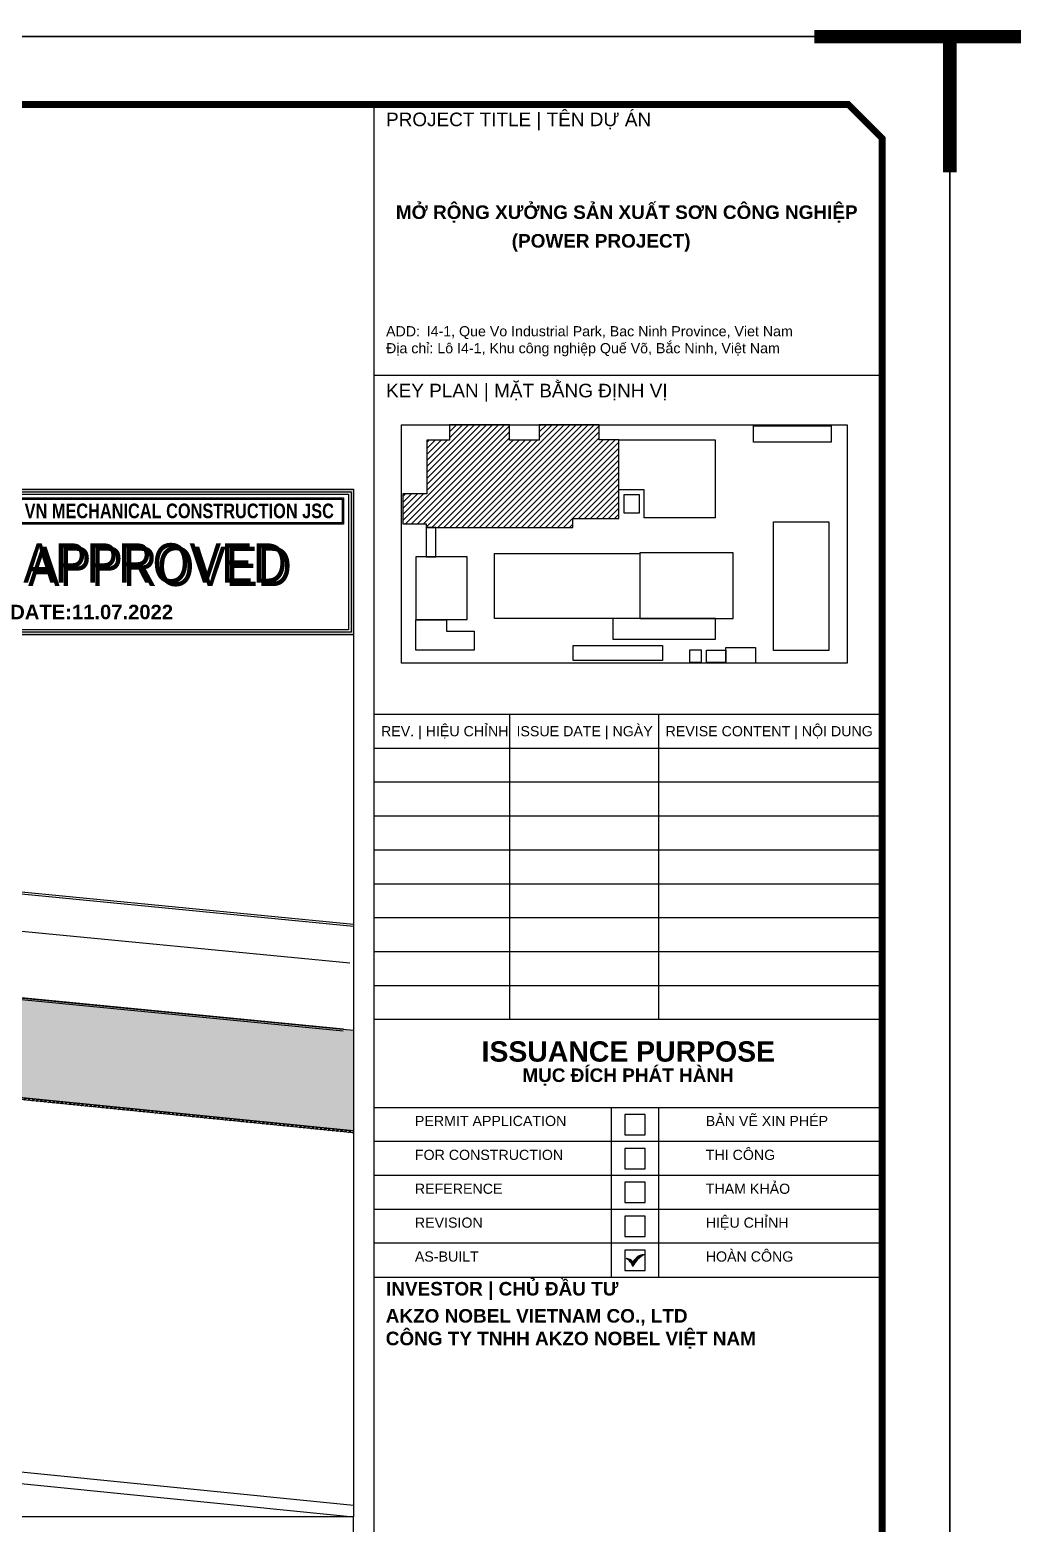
# Model space of a CAD drawing. Header units: inches. Extents: x 340055 to 349452, y -34649 to -30845.
# Drawn here: x 343332.3 to 343500.6, y -32545.8 to -32290.2 of the extents above; entities that cross this region are included whole.
import ezdxf
from ezdxf.enums import TextEntityAlignment as Align

# ---------------------------------------------------------------- set-up
doc = ezdxf.new("R2010")
doc.units = ezdxf.units.IN
doc.header["$MEASUREMENT"] = 0
for name, color, linetype in [('1', 1, 'Continuous'), ('2', 2, 'Continuous'), ('3', 3, 'Continuous'), ('9', 9, 'Continuous'), ('DIM', 8, 'Continuous'), ('NET IN', 3, 'Continuous'), ('ROOFING', 4, 'Continuous')]:
    doc.layers.add(name, color=color, linetype=linetype)
for name, color, linetype, lineweight in [('TL-TIILE BLOCK A2$0$TL-TITLE BLOCK - TEXT @ 1', 7, 'Continuous', 25), ('TL-TIILE BLOCK A2$0$TL-TITLE BLOCK 1', 7, 'Continuous', 50), ('TL-TIILE BLOCK A2$0$TL-TITLE BLOCK 2', 7, 'Continuous', 25), ('TL-TITLE BLOCK - TEXT', 7, 'Continuous', 25)]:
    doc.layers.add(name, color=color, linetype=linetype, lineweight=lineweight)
doc.styles.add('2501', font='', dxfattribs={"height": 250})
doc.styles.add('HX3', font='')
doc.styles.add('TL-TIILE BLOCK A2$0$MEP-TEXT T.BLOCK 1', font='arial.ttf', dxfattribs={"height": 1.5})
doc.styles.add('TL-TIILE BLOCK A2$0$MEP-TEXT T.BLOCK 2', font='arial.ttf')
doc.styles.add('TL-TIILE BLOCK A2$0$MEP-TEXT T.BLOCK 3', font='arial.ttf', dxfattribs={"height": 3})
doc.styles.get('2501').set_extended_font_data('.VnArialH', bold=True)
doc.styles.get('HX3').set_extended_font_data('.VnBlackH')

# ---------------------------------------------------------------- blocks, each defined once
blk = doc.blocks.new('DAUKIEMSOAT')
at = {"layer": '1'}
h = blk.add_hatch(color=10, dxfattribs=at)
h.dxf.hatch_style = 1
h.paths.add_polyline_path([(-1009.302346005781, -10752.83447554211), (-1009.302346005781, -10728.78902049125), (-944.1114220330045, -10728.78902049125), (-944.1114220330045, -10752.83447554211)], flags=16)
h.paths.add_polyline_path([(-1009.732283485635, -10753.26441302196), (-1009.732283485635, -10728.35908301139), (-943.6814845531508, -10728.35908301139), (-943.6814845531508, -10753.26441302196)])
h = blk.add_hatch(color=10, dxfattribs=at)
h.dxf.hatch_style = 1
h.paths.add_polyline_path([(-945.6589860661215, -10734.13468601643), (-1008.046240757339, -10734.13468601643), (-1008.046240757339, -10730.0549234466), (-945.6589860661215, -10730.0549234466)], flags=16)
h.paths.add_polyline_path([(-945.3977207090966, -10729.86085546201), (-945.3977207090966, -10734.32875400102), (-1008.240308742158, -10734.32875400102), (-1008.240308742158, -10729.86085546201)])
at = {"layer": '1', "color": 10}
for points in [[(-1009.732283485635, -10753.26441302196), (-1009.732283485635, -10728.35908301139), (-943.6814845531508, -10728.35908301139), (-943.6814845531508, -10753.26441302196)], [(-1009.302346005781, -10752.83447554211), (-1009.302346005781, -10728.78902049125), (-944.1114220330045, -10728.78902049125), (-944.1114220330045, -10752.83447554211)], [(-1008.872408525928, -10752.40453806225), (-1008.872408525928, -10729.2189579711), (-944.5413595128582, -10729.2189579711), (-944.5413595128582, -10752.40453806225)], [(-945.3977207090966, -10729.86085546201), (-945.3977207090966, -10734.32875400102), (-1008.240308742158, -10734.32875400102), (-1008.240308742158, -10729.86085546201)], [(-945.6589860661215, -10734.13468601643), (-1008.046240757339, -10734.13468601643), (-1008.046240757339, -10730.0549234466), (-945.6589860661215, -10730.0549234466)]]:
    blk.add_lwpolyline(points, close=True, dxfattribs=at)
at = {"layer": '1', "color": 10, "style": '2501', "width": 0.8}
blk.add_text('CPT VN MECHANICAL CONSTRUCTION JSC', height=2.5, dxfattribs=at).set_placement((-1006.342192104914, -10733.31617755078))
at = {"layer": '1', "color": 10, "style": 'HX3', "width": 0.9}
blk.add_text('APPROVED', height=6.75, dxfattribs=at).set_placement((-977.6410481890352, -10744.3738182052), align=Align.CENTER)
at = {"layer": '1', "color": 251, "linetype": 'Continuous', "true_color": 0x645e5e, "style": 'HX3', "width": 0.9}
blk.add_text('APPROVED', height=6.75, dxfattribs=at).set_placement((-976.8231337627449, -10744.91860058907), align=Align.CENTER)
at = {"layer": '1', "color": 10, "style": '2501'}
blk.add_attdef('DATE', text='', height=2.475000000000051, dxfattribs=at).set_placement((-1002.447773700955, -10749.36871982921), align=Align.MIDDLE_LEFT)
blk = doc.blocks.new('A$C57dc6cef')
at = {"layer": 'DIM', "color": 1}
blk.add_blockref('DAUKIEMSOAT', (1009.732283485635, 10753.26441302196), dxfattribs=at).add_auto_attribs({'DATE': 'DATE:11.07.2022'})
blk = doc.blocks.new('A$Cc64c765f')
at = {"layer": '9'}
blk.add_blockref('A$C57dc6cef', (-1.74714722065255, 0), dxfattribs=at)
blk = doc.blocks.new('kt kien truc 1')
at = {"layer": 'TL-TIILE BLOCK A2$0$TL-TITLE BLOCK 2'}
h = blk.add_hatch(color=256, dxfattribs=at)
edge = h.paths.add_edge_path(flags=0)
edge.add_arc((549.2139918450921, 238.0123342127508), 2.366782411324562, 97.45215675905098, 148.1980778255848, ccw=False)
edge.add_arc((550.6404515332106, 237.0086335589203), 3.77234239109412, 117.3554627199894, 155.6927561452269)
edge.add_arc((545.3434936211415, 238.0292343677957), 1.933709643236496, 15.97547494096757, 63.33892493670959)
edge.add_arc((546.0383090538016, 238.1769748931256), 1.589796122815128, 42.920130800001516, 83.757719073408, ccw=False)
at = {"layer": 'TL-TITLE BLOCK - TEXT', "ltscale": 5}
h = blk.add_hatch(dxfattribs=at)
h.set_pattern_fill('ANSI31', color=252, scale=5)
h.set_pattern_definition([(45, (0.6056589822655951, 1.008431430836026), (-0.4419417382415922, 0.4419417382415922), [])])
h.paths.add_polyline_path([(545.1177861023643, 360.5188746352139), (542.2223066576844, 360.5188746352139), (542.2223066576844, 362.7441854701592), (533.3820605613091, 362.7441854701592), (533.3820605613091, 360.489272985706), (528.9963997413324, 360.489272985706), (528.9963997413324, 362.7441854701592), (520.1529842012496, 362.7441854701592), (520.1529842012496, 360.489272985706), (516.807868826867, 360.489272985706), (516.807868826867, 352.5540765176358), (513.2383765987797, 352.5560307979113), (513.2383765987797, 348.1560257390624), (516.7033966225081, 348.1560257390624), (516.7033984195259, 347.5972761715466), (538.3249932594535, 347.5972761715466), (538.3249932594535, 348.9171593409388), (545.1177861023643, 348.9171593409388)])
at = {"layer": 'Defpoints', "color": 8, "const_width": 2}
for points in [[(0, 400), (0, 420), (20, 420)], [(594, 400), (594, 420), (574, 420)]]:
    blk.add_lwpolyline(points, dxfattribs=at)
at = {"layer": 'Defpoints', "color": 8}
blk.add_lwpolyline([(0, 0), (594, 0), (594, 420), (0, 420)], close=True, dxfattribs=at)
at = {"layer": 'TL-TIILE BLOCK A2$0$TL-TITLE BLOCK 1', "const_width": 1}
blk.add_lwpolyline([(20, 10), (579, 10), (584, 15), (584, 405), (579, 410), (20, 410), (15, 405), (15, 15)], close=True, dxfattribs=at)
at = {"layer": 'TL-TIILE BLOCK A2$0$TL-TITLE BLOCK 2'}
for p, q in [((509, 410), (509, 10)), ((584, 370), (509, 370)), ((584, 320), (509, 320)), ((584, 320), (509, 320)), ((529, 320), (529, 275)), ((551, 320), (551, 275)), ((584, 315), (509, 315)), ((584, 310), (509, 310)), ((584, 305), (509, 305)), ((584, 300), (509, 300)), ((584, 295), (509, 295)), ((584, 290), (509, 290)), ((584, 285), (509, 285)), ((584, 280), (509, 280)), ((584, 275), (509, 275)), ((584, 262), (509, 262)), ((544, 262), (544, 237)), ((551, 262), (551, 237)), ((584, 257), (509, 257)), ((584, 252), (509, 252)), ((584, 247), (509, 247)), ((584, 242), (509, 242)), ((509, 237), (584, 237))]:
    blk.add_line(p, q, dxfattribs=at)
for points in [[(549, 261), (546, 261), (546, 258), (549, 258)], [(549, 256), (546, 256), (546, 253), (549, 253)], [(549, 251), (546, 251), (546, 248), (549, 248)], [(549, 246), (546, 246), (546, 243), (549, 243)], [(549, 241), (546, 241), (546, 238), (549, 238)]]:
    blk.add_lwpolyline(points, close=True, dxfattribs=at)
for centre, radius, start, end in [((550.6404515332106, 237.0086335589203), 3.77234239109412, 117.3554627231242, 155.6927561454837), ((549.2139918450921, 238.0123342127508), 2.366782411324562, 97.45215675719368, 148.1980778286963), ((546.0383090538016, 238.1769748931256), 1.589796122815128, 42.92013079818864, 83.7577190750383), ((545.3434936211415, 238.0292343677957), 1.933709643236496, 15.975474942857, 63.33892493793503)]:
    blk.add_arc(centre, radius, start, end, dxfattribs=at)
at = {"layer": 'TL-TITLE BLOCK - TEXT'}
for points in [[(513.0843749086725, 362.7441854701592), (578.8247749086495, 362.7441854701592), (578.8247749086495, 327.5695950043512), (513.0843749086725, 327.5695950043512)], [(565.0197749086492, 362.5901854701592), (576.4597749086479, 362.5901854701592), (576.4597749086479, 360.1701854701591), (565.0197749086492, 360.1701854701591)], [(545.9193340437341, 352.4767265426361), (548.1417643045697, 352.4767265426361), (548.1417643045697, 349.709275947921), (545.9193340437341, 349.709275947921)], [(567.9435752685094, 348.4325254701591), (576.1077749086489, 348.4325254701591), (576.1077749086489, 329.4465254701593), (567.9435752685094, 329.4465254701593)], [(518.1422005906679, 347.597173416777), (516.7033938057248, 347.597173416777), (516.7033938057248, 343.2695654701594), (518.1422005906679, 343.2695654701594)], [(522.740003228113, 343.2695654701594), (515.200189953488, 343.2695654701594), (515.200189953488, 334.0295654701595), (522.740003228113, 334.0295654701595)], [(526.7742643045694, 343.7691515726769), (548.2183425899239, 343.7691515726769), (548.2183425899239, 334.1771854262329), (526.7742643045694, 334.1771854262329)], [(548.2175679407246, 334.1771854262329), (562.0211425900561, 334.1771854262329), (562.0211425900561, 343.8571738350647), (548.2175679407246, 343.8571738350647)], [(544.2583425900357, 331.0971854701579), (559.3833309549555, 331.0971854701579), (559.3833309549555, 334.1771854701587), (544.2583425900357, 334.1771854701587)], [(538.3955244535391, 330.1801447864741), (551.595524453538, 330.1801447864741), (551.595524453538, 327.9801447864742), (538.3955244535391, 327.9801447864742)], [(557.3258380792267, 329.4927254701596), (555.557225030585, 329.4927254701596), (555.557225030585, 327.7241124215179), (557.3258380792267, 327.7241124215179)], [(558.0677521888811, 329.4927254701596), (560.9277521888798, 329.4927254701596), (560.9277521888798, 327.6858654701596), (558.0677521888811, 327.6858654701596)], [(560.9277521888798, 329.8858654701592), (565.3277521888795, 329.8858654701592), (565.3277521888795, 327.5978654701591), (560.9277521888798, 327.5978654701591)]]:
    blk.add_lwpolyline(points, close=True, dxfattribs=at)
for points in [[(545.1177861023643, 360.5188746352139), (542.2223066576844, 360.5188746352139), (542.2223066576844, 362.7441854701592), (533.3820605613091, 362.7441854701592), (533.3820605613091, 360.489272985706), (528.9963997413324, 360.489272985706), (528.9963997413324, 362.7441854701592), (520.1529842012496, 362.7441854701592), (520.1529842012496, 360.489272985706), (516.807868826867, 360.489272985706), (516.807868826867, 352.5540765176358), (513.2383765987797, 352.5560307979113), (513.2383765987797, 348.1560257390624), (516.7033966225081, 348.1560257390624), (516.7033984195259, 347.5972761715466), (538.3249932594535, 347.5972761715466), (538.3249932594535, 348.9171593409388), (545.1177861023643, 348.9171593409388), (545.1177861023643, 360.5188746352139)], [(545.1177861023643, 360.5188746352139), (559.3417941812022, 360.5188746352139), (559.3417941812022, 349.0275254910659), (548.8609472751341, 349.0275254910659), (548.8609472751341, 353.1412935113785), (545.1177861023643, 353.1412935113785), (545.1177861023643, 360.5188746352139)], [(515.1896699635508, 333.9601523785545), (519.6860387102242, 333.9601523785545), (519.6792643045683, 332.2911254701596), (523.7696699635508, 332.2924454701592), (523.7696699635508, 329.4927254701556), (515.1896699635508, 329.4927254701556), (515.1896699635508, 333.9601523785545), (515.1896699635508, 333.9601523785545)]]:
    blk.add_lwpolyline(points, dxfattribs=at)
at = {"layer": 'TL-TIILE BLOCK A2$0$TL-TITLE BLOCK - TEXT @ 1', "attachment_point": 1}
for s, width, heights, insert, char_height, style in [('PROJECT TITLE | TÊN DỰ ÁN', 66.54820784047115, [0], (510.7830321226938, 408.7947269506867), 2, 'TL-TIILE BLOCK A2$0$MEP-TEXT T.BLOCK 2'), ('\\pi0.50923;{\\fArial|b1|i0|c0|p34;MỞ RỘNG XƯỞNG SẢN XUẤT SƠN CÔNG NGHIỆP}', 68.8383701581688, [0], (511.7206365273505, 395.1045713495096), 2, 'TL-TIILE BLOCK A2$0$MEP-TEXT T.BLOCK 3'), ('\\pi0.50924;{\\fArial|b1|i0|c0|p34;(POWER PROJECT)}', 32.16893061262726, [0], (528.8229266895269, 390.8801033829131), 2, 'TL-TIILE BLOCK A2$0$MEP-TEXT T.BLOCK 3'), ('ADD:^II4-1, Que Vo Industrial Park, Bac Ninh Province, Viet Nam ', 66.54820784047115, [0], (510.7830321226938, 377.2947269506867), 1.5, 'TL-TIILE BLOCK A2$0$MEP-TEXT T.BLOCK 1'), ('Địa chỉ: Lô I4-1, Khu công nghiệp Quế Võ, Bắc Ninh, Việt Nam', 66.54820784047115, [0], (510.7830321226938, 374.7947269506867), 1.5, 'TL-TIILE BLOCK A2$0$MEP-TEXT T.BLOCK 1'), ('KEY PLAN | MẶT BẰNG ĐỊNH VỊ', 66.54820784047115, [0], (510.7830321226938, 368.7947269506867), 2, 'TL-TIILE BLOCK A2$0$MEP-TEXT T.BLOCK 2'), ('REV. | HIỆU CHỈNH', 37.61800927431796, [0], (510.0384513858444, 318.2947269506867), 1.5, 'TL-TIILE BLOCK A2$0$MEP-TEXT T.BLOCK 1'), ('ISSUE DATE | NGÀY', 37.61800927431796, [0], (530.0384513858444, 318.2947269506867), 1.5, 'TL-TIILE BLOCK A2$0$MEP-TEXT T.BLOCK 1'), ('REVISE CONTENT | NỘI DUNG', 37.61800927431796, [0], (552.0384513858444, 318.2947269506867), 1.5, 'TL-TIILE BLOCK A2$0$MEP-TEXT T.BLOCK 1'), ('\\pi11.8638;{\\fArial|b1|i0|c0|p34;ISSUANCE PURPOSE}', 66.54820784047115, [0], (513.0139460923456, 271.7947269506867), 3, 'TL-TIILE BLOCK A2$0$MEP-TEXT T.BLOCK 3'), ('\\pi17.8812;{\\fArial|b1|i0|c0|p34;MỤC ĐÍCH PHÁT HÀNH}', 66.54820784047115, [0], (513.0139460923456, 267.7947269506867), 2, 'TL-TIILE BLOCK A2$0$MEP-TEXT T.BLOCK 2'), ('PERMIT APPLICATION ', 44.99455841291456, [0], (515.0384513858444, 260.7947269506867), 1.5, 'TL-TIILE BLOCK A2$0$MEP-TEXT T.BLOCK 1'), ('BẢN VẼ XIN PHÉP', 44.99455841291456, [0], (557.9686990590562, 260.7947269506867), 1.5, 'TL-TIILE BLOCK A2$0$MEP-TEXT T.BLOCK 1'), ('FOR CONSTRUCTION', 44.99455841291456, [0], (515.0384513858444, 255.7947269506867), 1.5, 'TL-TIILE BLOCK A2$0$MEP-TEXT T.BLOCK 1'), ('THI CÔNG', 44.99455841291456, [0], (557.9686990590562, 255.7947269506867), 1.5, 'TL-TIILE BLOCK A2$0$MEP-TEXT T.BLOCK 1'), ('REFERENCE ', 44.99455841291456, [0], (515.0384513858444, 250.7947269506867), 1.5, 'TL-TIILE BLOCK A2$0$MEP-TEXT T.BLOCK 1'), ('THAM KHẢO', 44.99455841291456, [0], (557.9686990590562, 250.7947269506867), 1.5, 'TL-TIILE BLOCK A2$0$MEP-TEXT T.BLOCK 1'), ('REVISION', 44.99455841291456, [1.552182810368349], (515.0384513858444, 245.7947269506867), 1.5, 'TL-TIILE BLOCK A2$0$MEP-TEXT T.BLOCK 1'), ('HIỆU CHỈNH', 44.99455841291456, [1.552182810368349], (557.9686990590562, 245.7947269506867), 1.5, 'TL-TIILE BLOCK A2$0$MEP-TEXT T.BLOCK 1'), ('AS-BUILT ', 44.99455841291456, [0], (515.0384513858444, 240.7947269506867), 1.5, 'TL-TIILE BLOCK A2$0$MEP-TEXT T.BLOCK 1'), ('HOÀN CÔNG', 44.99455841291456, [0], (557.9686990590562, 240.7947269506867), 1.5, 'TL-TIILE BLOCK A2$0$MEP-TEXT T.BLOCK 1'), ('{\\fArial|b1|i0|c0|p34;INVESTOR | CHỦ ĐẦU TƯ}', 66.54820784047115, [0], (510.7830321226938, 236.2947269506867), 2, 'TL-TIILE BLOCK A2$0$MEP-TEXT T.BLOCK 2'), ('\\pi5.64586;{\\fArial|b1|i0|c0|p34;AKZO NOBEL VIETNAM CO., LTD\\PCÔNG TY TNHH AKZO NOBEL VIỆT NAM}', 66.54820784047115, [0], (505.0884846016852, 232.2947269506867), 2, 'TL-TIILE BLOCK A2$0$MEP-TEXT T.BLOCK 2')]:
    blk.add_mtext_dynamic_manual_height_columns(s, width=width, gutter_width=15, heights=heights, dxfattribs=dict(at, insert=insert, char_height=char_height, style=style))

msp = doc.modelspace()

# ---------------------------------------------------------------- hatches: boundary and pattern name
at = {"true_color": 0xf25d0d}
h = msp.add_hatch(dxfattribs=at)
h.set_pattern_fill('FLEX,_O', color=20, scale=10)
h.set_pattern_definition([(180, (671955.8649062221, 2970.114903133559), (0, 2.5), [2.5, -2.5]), (135, (671953.3649062221, 2970.114903133559), (-1.387778780781446e-16, 2.499999995804921), [0.625, -2.28553391, 0.625, -3.53553391])])
h.paths.add_polyline_path([(343103.0731583606, -32450.1023083547), (343103.0731583571, -32433.748116136), (343387.7421230316, -32461.29686039435), (343387.7421230316, -32478.52186035166)])
at = {"true_color": 0xf2ee0d}
h = msp.add_hatch(dxfattribs=at)
h.set_pattern_fill('ANSI37,_O', color=2, scale=4, angle=-5.709972488592198)
h.set_pattern_definition([(129.2900275114078, (669479.6053465572, -28759.57491328512), (0.3869752198469062, 0.3166230870047833), []), (39.29002751140781, (669479.6053465572, -28759.57491328512), (0.3166230870047833, -0.3869752198469062), [])])
h.paths.add_polyline_path([(343103.0731583606, -32450.41397570276), (343103.0731583606, -32450.1023083547), (343387.7421230316, -32478.52186035166), (343387.7421230305, -32478.85685068956)])

# ---------------------------------------------------------------- linework, layer by layer
at = {"color": 8}
msp.add_lwpolyline([(342818.4041936825, -32368.74548168194), (343387.7421230245, -32368.74548168194), (343387.7421230245, -32544.53540974039), (342818.4041936825, -32544.53540974039)], close=True, dxfattribs=at)
at = {"color": 20, "true_color": 0xf25d0d}
msp.add_lwpolyline([(343103.0731583606, -32450.1023083547), (343103.0731583571, -32433.748116136), (343387.7421230316, -32461.29686039435), (343387.7421230316, -32478.52186035166), (343103.0731583606, -32450.1023083547)], dxfattribs=at)
at = {"color": 2, "true_color": 0xf2ee0d}
msp.add_lwpolyline([(343103.0731583606, -32450.41397570276), (343103.0731583606, -32450.1023083547), (343387.7421230316, -32478.52186035166), (343387.7421230305, -32478.85685068956), (343103.0731583606, -32450.41397570276)], dxfattribs=at)
at = {"color": 8}
msp.add_lwpolyline([(342818.4041936825, -32720.32533779884), (343387.7421230245, -32720.32533779884), (343387.7421230247, -32544.53540974038), (342818.4041936825, -32544.53540974038), (342818.4041936825, -32720.32533779884)], dxfattribs=at)
at = {"layer": '2'}
for p, q in [((343107.0731583535, -32514.45853815004), (343387.7421230245, -32542.52543461712)), ((343107.0731583535, -32516.4685132735), (343387.7421230245, -32544.53540974064))]:
    msp.add_line(p, q, dxfattribs=at)
at = {"layer": 'NET IN'}
for points in [[(342801.0107627032, -32291.33487759363), (343489.790629483, -32291.33487759363), (343489.790629483, -32777.9354314418), (342801.0107627032, -32777.9354314418)], [(343489.790629483, -32291.33487759363), (344178.5704962628, -32291.33487759363), (344178.5704962628, -32777.9354314418), (343489.790629483, -32777.9354314418)]]:
    msp.add_lwpolyline(points, close=True, dxfattribs=at)
at = {"layer": 'ROOFING'}
for p, q in [((343387.7421230318, -32443.19120269456), (343111.4064916868, -32416.44891407229)), ((343387.7100148113, -32443.52298601736), (343111.4064916868, -32416.78380465743)), ((343387.0999586221, -32449.82686915057), (343111.4064916868, -32423.14672577501)), ((343386.0082791257, -32461.1075021258), (343119.2820406811, -32435.29515929869)), ((343385.9761709052, -32461.4392854486), (343119.5356360028, -32435.65459148657))]:
    msp.add_line(p, q, dxfattribs=at)

# ---------------------------------------------------------------- block references
msp.add_blockref('A$Cc64c765f', (343323.4384713127, -32393.6508116925))
at = {"layer": '3', "xscale": 1.159562065285868, "yscale": 1.159562065285868, "zscale": 1.159562065285868}
for p in [(342801.0107627032, -32778.35094501369), (343489.790629483, -32778.35094501369)]:
    msp.add_blockref('kt kien truc 1', p, dxfattribs=at)

doc.saveas('drawing.dxf')
